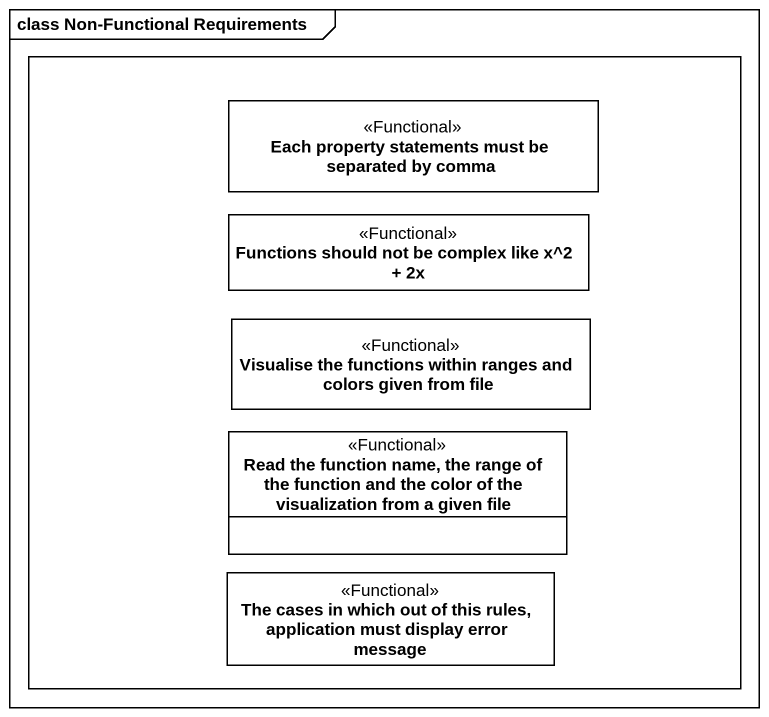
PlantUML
@startuml
mainframe class Non-Functional Requirements
hide circle
hide empty members
rectangle " " as rectangle1 {
  class "Each property statements must be separated by comma" as Each_property_statements <<Functional>>
  class "Functions should not be complex like x^2 + 2x" as Functions_should_not_be <<Functional>>
  class "Visualise the functions within ranges and colors given from file" as Visualise_the_functions <<Functional>>
  class "Read the function name, the range of the function and the color of the visualization from a given file" as Read_the_function_name_the <<Functional>>
  class "The cases in which out of this rules, application must display error message" as The_cases_in_which_out_of <<Functional>>
}
@enduml
